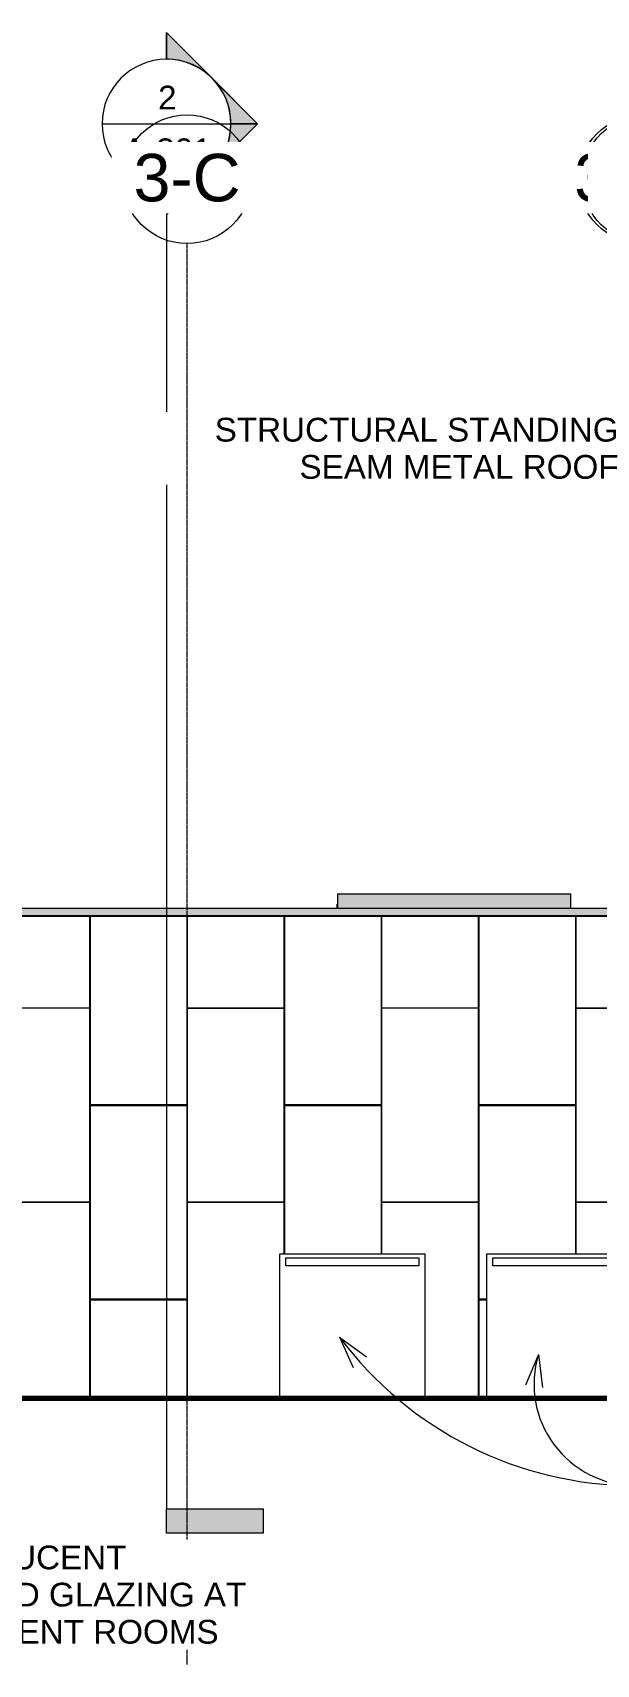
# Model space of a CAD drawing. Header units: inches. Extents: x 20478 to 36684, y -248 to 750.
# Drawn here: x 24412 to 24692, y -132 to 679 of the extents above; entities that cross this region are included whole.
import ezdxf

# ---------------------------------------------------------------- set-up
doc = ezdxf.new("R2010")
doc.units = ezdxf.units.IN
doc.header["$MEASUREMENT"] = 0
doc.linetypes.add('Grid Line 1_2_', pattern=[0.875, 0.5, -0.125, 0.125, -0.125])
for name, color, linetype, lineweight in [('A-WALL', 113, 'Continuous', 13), ('A-WALL-PATT', 111, 'Continuous', 13), ('C-TOPO', 7, 'Continuous', 9), ('E-ELEC-EQPM', 71, 'Continuous', 9), ('G-ANNO-SYMB', 111, 'Continuous', 9), ('G-ANNO-TEXT', 231, 'Continuous', 9), ('M-EQPM', 50, 'Continuous', 9), ('S-GRID', 1, 'Continuous', 9), ('S-GRID-IDEN', 1, 'Continuous', 9)]:
    doc.layers.add(name, color=color, linetype=linetype, lineweight=lineweight)
doc.styles.add('Arial', font='arial.ttf', dxfattribs={"height": 23.60479})
doc.styles.add('Arial_1', font='arial.ttf', dxfattribs={"height": 11.802395})

# ---------------------------------------------------------------- blocks, each defined once
blk = doc.blocks.new('Carrier_48TC_Standard_Efficiency_Gas_Heat_Electric_Cooling_Packaged_Rooftop_Unit_3_to_15_nominal_tons - 15 ton 48TC__16-873539-Elevation - South')
at = {"layer": 'M-EQPM'}
for points in [[(22629.83, 243.5), (22629.83, 245.58), (22629.7, 245.58), (22629.7, 243.5)], [(22745.7, 243.5), (22745.7, 250.7), (22629.83, 250.7), (22629.83, 243.5)]]:
    blk.add_hatch(color=256, dxfattribs=at).paths.add_polyline_path(points, flags=0)
for p, q in [((22629.7, 243.5), (22629.7, 245.58)), ((22629.7, 245.58), (22629.83, 245.58)), ((22629.83, 250.7), (22745.7, 250.7)), ((22629.83, 250.7), (22629.83, 243.5)), ((22745.7, 243.5), (22745.7, 250.7))]:
    blk.add_line(p, q, dxfattribs=at)
blk = doc.blocks.new('Transformer-Dry-Type-Siemens - 6x6x6-1004770-Elevation - South')
at = {"layer": 'E-ELEC-EQPM'}
for p, q in [((22704, 72), (22776, 72)), ((22704, 0), (22704, 72)), ((22704, 0), (22704, 72)), ((22704, 72), (22776, 72)), ((22707, 66), (22707, 70)), ((22707, 70), (22773, 70)), ((22773, 66), (22707, 66)), ((22773, 70), (22773, 66)), ((22776, 72), (22776, 0)), ((22776, 72), (22776, 0))]:
    blk.add_line(p, q, dxfattribs=at)
blk = doc.blocks.new('Transformer-Dry-Type-Siemens - 6x3x6-1005805-Elevation - South')
at = {"layer": 'E-ELEC-EQPM'}
for p, q in [((22601.24, 72), (22673.24, 72)), ((22601.24, 0), (22601.24, 72)), ((22601.24, 0), (22601.24, 72)), ((22601.24, 72), (22673.24, 72)), ((22604.24, 66), (22604.24, 70)), ((22604.24, 70), (22670.24, 70)), ((22670.24, 66), (22604.24, 66)), ((22670.24, 70), (22670.24, 66)), ((22673.24, 72), (22673.24, 0)), ((22673.24, 72), (22673.24, 0))]:
    blk.add_line(p, q, dxfattribs=at)
blk = doc.blocks.new('Section - 3_32_ x 3_8_-18514-Elevation - South')
at = {"layer": 'G-ANNO-SYMB'}
blk.add_hatch(color=256, dxfattribs=at).paths.add_polyline_path([(24196.84, -79.66), (24148.84, -79.66), (24148.84, -91.66), (24196.84, -91.66)], flags=0)
for p, q in [((24148.84, -91.66), (24148.84, -79.66)), ((24148.84, -79.66), (24196.84, -79.66)), ((24196.84, -79.66), (24196.84, -91.66)), ((24196.84, -91.66), (24148.84, -91.66))]:
    blk.add_line(p, q, dxfattribs=at)
blk = doc.blocks.new('Section - Section Head - Filled-1526-Elevation - South')
at = {"layer": 'G-ANNO-SYMB'}
h = blk.add_hatch(color=256, dxfattribs=at)
edge = h.paths.add_edge_path(flags=0)
edge.add_arc((24148.84, 577.16), 32.04, 47.9216, 90)
edge.add_line((24148.84, 609.2), (24148.84, 622.41))
edge.add_line((24148.84, 622.41), (24170.31, 600.94))
h = blk.add_hatch(color=256, dxfattribs=at)
edge = h.paths.add_edge_path(flags=0)
edge.add_line((24171.46, 599.78), (24194.09, 577.16))
edge.add_line((24194.09, 577.16), (24180.84, 577.16))
edge.add_arc((24148.84, 577.16), 32, 0, 45)
h = blk.add_hatch(color=256, dxfattribs=at)
edge = h.paths.add_edge_path(flags=0)
edge.add_arc((24148.84, 577.16), 32, 315, 360)
edge.add_line((24180.84, 577.16), (24194.09, 577.16))
edge.add_line((24194.09, 577.16), (24171.46, 554.53))
h = blk.add_hatch(color=256, dxfattribs=at)
edge = h.paths.add_edge_path(flags=0)
edge.add_line((24170.31, 553.37), (24148.84, 531.9))
edge.add_line((24148.84, 531.9), (24148.84, 545.12))
edge.add_arc((24148.84, 577.16), 32.04, 270, 312.0784)
for p, q in [((24194.09, 577.16), (24148.84, 622.41)), ((24148.84, 609.16), (24148.84, 622.41)), ((24170.31, 600.94), (24148.84, 622.41)), ((24148.84, 622.41), (24148.84, 609.2)), ((24194.09, 577.16), (24171.46, 599.78)), ((24194.09, 577.16), (24148.84, 531.9)), ((24171.46, 554.53), (24194.09, 577.16)), ((24180.84, 577.16), (24194.09, 577.16)), ((24194.09, 577.16), (24180.84, 577.16)), ((24148.84, 531.9), (24170.31, 553.37)), ((24148.84, 545.16), (24148.84, 531.9)), ((24148.84, 545.12), (24148.84, 531.9))]:
    blk.add_line(p, q, dxfattribs=at)
for radius, start, end in [(32, 90, 270), (32.04, 47.9216, 90), (32, 270, 90), (32, 0, 45), (32, 315, 360), (32.04, 270, 312.0784)]:
    blk.add_arc((24148.84, 577.16), radius, start, end, dxfattribs=at)
blk = doc.blocks.new('Grid - Grid Head - Circle-14747-Elevation - South')
at = {"layer": 'S-GRID-IDEN'}
blk.add_circle((23085.89, 605.76), 32, dxfattribs=at)

msp = doc.modelspace()

# ---------------------------------------------------------------- hatches: boundary and pattern name
at = {"layer": 'A-WALL', "lineweight": 5}
for points in [[(24728.9103, 240), (24745.3103, 240), (24745.3103, 243.5), (23991.6853, 243.5), (23991.6853, 240), (24720.27072, 240)], [(24745.3103, 239.5), (24745.8103, 239.5), (24745.3103, 240), (23991.6853, 240), (23991.6853, 239.5), (24737.54988, 239.5)]]:
    msp.add_hatch(color=256, dxfattribs=at).paths.add_polyline_path(points, flags=0)
at = {"layer": 'A-WALL-PATT', "lineweight": 9}
h = msp.add_hatch(dxfattribs=at)
h.set_pattern_fill('FP_9', color=256, style=0, pattern_type=2)
h.set_pattern_definition([(0, (24102.44, 1), (-193, 193), [48, -145]), (90, (24102.44, 1), (-193, 1e-14), [96.25, -96.75]), (180, (24150.44, 97.25), (-193, 193), [48, -145]), (90, (24150.44, 1), (-193, 1e-14), [96.25, -96.75]), (180, (24150.44, 97.5), (-193, 193), [48, -145]), (90, (24150.44, 97.5), (-193, 1e-14), [96.25, -96.75]), (0, (24102.44, 193.75), (-193, 193), [48, -145]), (90, (24102.44, 97.5), (-193, 1e-14), [96.25, -96.75]), (0, (24150.69, 49), (-193, 193), [48, -145]), (90, (24150.69, 0.75), (-193, 1e-14), [48.25, -144.75]), (90, (24198.69, 0.75), (-193, 1e-14), [48.25, -144.75]), (0, (24150.69, 145.5), (-193, 193), [48, -145]), (90, (24150.69, 49.25), (-193, 1e-14), [96.25, -96.75]), (180, (24198.69, 49.25), (-193, 193), [48, -145]), (90, (24198.69, 49.25), (-193, 1e-14), [96.25, -96.75]), (90, (24150.69, 145.75), (-193, 1e-14), [48, -145]), (180, (24198.69, 145.75), (-193, 193), [48, -145]), (90, (24198.69, 145.75), (-193, 1e-14), [48, -145]), (0, (24198.94, 1), (-193, 193), [48, -145]), (90, (24198.94, 1), (-193, 1e-14), [96.25, -96.75]), (180, (24246.94, 97.25), (-193, 193), [48, -145]), (90, (24246.94, 1), (-193, 1e-14), [96.25, -96.75]), (180, (24246.94, 97.5), (-193, 193), [48, -145]), (90, (24246.94, 97.5), (-193, 1e-14), [96.25, -96.75]), (180, (24246.94, 193.75), (-193, 193), [48, -145]), (90, (24198.94, 97.5), (-193, 1e-14), [96.25, -96.75]), (0, (24247.19, 49), (-193, 193), [48, -145]), (90, (24247.19, 0.75), (-193, 1e-14), [48.25, -144.75]), (90, (24295.19, 0.75), (-193, 1e-14), [48.25, -144.75]), (0, (24247.19, 145.5), (-193, 193), [48, -145]), (90, (24247.19, 49.25), (-193, 1e-14), [96.25, -96.75]), (180, (24295.19, 49.25), (-193, 193), [48, -145]), (90, (24295.19, 49.25), (-193, 1e-14), [96.25, -96.75]), (90, (24247.19, 145.75), (-193, 1e-14), [48, -145]), (180, (24295.19, 145.75), (-193, 193), [48, -145]), (90, (24295.19, 145.75), (-193, 1e-14), [48, -145])])
h.paths.add_polyline_path([(24606.40659, 0), (24637.16636, 0), (24637.16636, 72), (24709.16636, 72), (24709.16636, 0), (24744.3103, 0), (24744.3103, 152.35156), (24738.0603, 152.35156), (24738.0603, 143.48246), (24732.5603, 143.48246), (24732.5603, 152.35156), (24711.3103, 152.35156), (24711.3103, 156.47786), (24744.3103, 156.47786), (24744.3103, 239.45581), (23991.6853, 239.45581), (23991.6853, 145.5), (24247.1853, 145.5), (24247.1853, 0), (24357.4353, 0), (24357.4353, 145.5), (24391.6853, 145.5), (24391.6853, 0), (24534.40659, 0), (24534.40659, 72), (24606.40659, 72), (24606.40659, 56.90178)], flags=0)

# ---------------------------------------------------------------- linework, layer by layer
at = {"layer": 'A-WALL'}
for p, q in [((24745.3103, 243.5), (23990.0603, 243.5)), ((23991.6853, 240), (24745.3103, 240)), ((24745.8103, 239.5), (23991.6853, 239.5)), ((24745.7661, 239.45581), (23991.6853, 239.45581))]:
    msp.add_line(p, q, dxfattribs=at)
at = {"layer": 'C-TOPO', "lineweight": 70}
msp.add_line((25175.8255, 0), (23873.59155, 0), dxfattribs=at)
at = {"layer": 'C-TOPO'}
msp.add_line((23873.59155, 0), (25175.82388, 0), dxfattribs=at)
at = {"layer": 'G-ANNO-SYMB'}
for p, q in [((24446.11187, 633.30847), (24510.11187, 633.30847)), ((24478.11187, 601.30847), (24478.11187, -54.81697))]:
    msp.add_line(p, q, dxfattribs=at)
at = {"layer": 'G-ANNO-TEXT', "color": 145}
for p, q in [((24564.04225, 30.53163), (24577.47918, 20.8451)), ((24564.04225, 30.53163), (24570.8357, 15.42439)), ((24662.80236, 21.95367), (24656.3748, 6.68715)), ((24662.80236, 21.95367), (24664.86919, 5.5187))]:
    msp.add_line(p, q, dxfattribs=at)
for centre, radius, start in [((24711.08919, 140.18885), 183.43257, 216.712973), ((24711.08919, 7.2362), 50.47992, 163.04916657)]:
    msp.add_arc(centre, radius, start, 270, dxfattribs=at)

# ---------------------------------------------------------------- block references
at = {"layer": 'E-ELEC-EQPM'}
for name in ['Transformer-Dry-Type-Siemens - 6x3x6-1005805-Elevation - South', 'Transformer-Dry-Type-Siemens - 6x6x6-1004770-Elevation - South']:
    msp.add_blockref(name, (1933.17007, 0), dxfattribs=at)
at = {"layer": 'G-ANNO-SYMB'}
for name, p in [('Section - Section Head - Filled-1526-Elevation - South', (329.27656, 56.1514)), ('Section - 3_32_ x 3_8_-18514-Elevation - South', (329.27656, 24.84384))]:
    msp.add_blockref(name, p, dxfattribs=at)
at = {"layer": 'M-EQPM'}
msp.add_blockref('Carrier_48TC_Standard_Efficiency_Gas_Heat_Electric_Cooling_Packaged_Rooftop_Unit_3_to_15_nominal_tons - 15 ton 48TC__16-873539-Elevation - South', (1933.17007, 0), dxfattribs=at)
at = {"layer": 'S-GRID-IDEN'}
msp.add_blockref('Grid - Grid Head - Circle-14747-Elevation - South', (1402.42007, 0), dxfattribs=at)

# ---------------------------------------------------------------- texts
at = {"layer": 'G-ANNO-SYMB', "attachment_point": 2, "line_spacing_factor": 0.938532, "style": 'Arial_1'}
for s, insert, char_height, width in [('2', (24478.52169, 652.20064), 11.8024, 10.944), ('A-301', (24478.52169, 626.01898), 11.802395, 52.416)]:
    msp.add_mtext(s, dxfattribs=dict(at, insert=insert, char_height=char_height, width=width))
at = {"layer": 'S-GRID-IDEN', "insert": (24740.55415, 618.34727), "char_height": 23.60479, "width": 102.528, "attachment_point": 2, "line_spacing_factor": 0.938532, "style": 'Arial', "bg_fill": 3, "box_fill_scale": 1.25, "bg_fill_color": 0, "bg_fill_transparency": 0}
msp.add_mtext('3-E.G', dxfattribs=at)

# ---------------------------------------------------------------- next in the draw order: texts
at = {"layer": 'G-ANNO-TEXT', "color": 145, "insert": (24702.62105, 487.22294), "char_height": 11.8023952, "width": 238.32, "attachment_point": 3, "line_spacing_factor": 0.938532, "style": 'Arial_1', "bg_fill": 3, "box_fill_scale": 1.25, "bg_fill_color": 0, "bg_fill_transparency": 0}
msp.add_mtext('STRUCTURAL STANDING\\PSEAM METAL ROOF', dxfattribs=at)
at = {"layer": 'S-GRID-IDEN', "char_height": 23.60479, "attachment_point": 2, "line_spacing_factor": 0.938532, "style": 'Arial', "bg_fill": 3, "box_fill_scale": 1.25, "bg_fill_color": 0, "bg_fill_transparency": 0}
for s, insert, width in [('3-C', (24488.30415, 618.34727), 63.072), ('1-13', (24724.55415, 618.34727), 78.624)]:
    msp.add_mtext(s, dxfattribs=dict(at, insert=insert, width=width))

# ---------------------------------------------------------------- next in the draw order: linework, layer by layer
at = {"layer": 'S-GRID', "linetype": 'Grid Line 1_2_'}
msp.add_line((24488.3103, -132), (24488.3103, 573.76478), dxfattribs=at)

# ---------------------------------------------------------------- next in the draw order: block references
at = {"layer": 'S-GRID-IDEN'}
msp.add_blockref('Grid - Grid Head - Circle-14747-Elevation - South', (1628.67007, 0), dxfattribs=at)

# ---------------------------------------------------------------- next in the draw order: texts
at = {"layer": 'G-ANNO-TEXT', "color": 145, "insert": (24336.38314, -72.98455), "char_height": 11.8023952, "width": 215.712, "attachment_point": 1, "line_spacing_factor": 0.938532, "style": 'Arial_1', "bg_fill": 3, "box_fill_scale": 1.25, "bg_fill_color": 0, "bg_fill_transparency": 0}
msp.add_mtext('TRANSLUCENT\\PFROSTED GLAZING AT\\PTREATMENT ROOMS', dxfattribs=at)
at = {"layer": 'S-GRID-IDEN', "insert": (24714.55415, 618.34727), "char_height": 23.60479, "width": 120.096, "attachment_point": 2, "line_spacing_factor": 0.938532, "style": 'Arial', "bg_fill": 3, "box_fill_scale": 1.25, "bg_fill_color": 0, "bg_fill_transparency": 0}
msp.add_mtext('1-13.G', dxfattribs=at)

# ---------------------------------------------------------------- next in the draw order: block references
at = {"layer": 'S-GRID-IDEN'}
msp.add_blockref('Grid - Grid Head - Circle-14747-Elevation - South', (1630.67007, 0), dxfattribs=at)

# ---------------------------------------------------------------- next in the draw order: texts
at = {"layer": 'S-GRID-IDEN', "insert": (24716.55415, 618.34727), "char_height": 23.60479, "width": 63.072, "attachment_point": 2, "line_spacing_factor": 0.938532, "style": 'Arial', "bg_fill": 3, "box_fill_scale": 1.25, "bg_fill_color": 0, "bg_fill_transparency": 0}
msp.add_mtext('3-D', dxfattribs=at)

# ---------------------------------------------------------------- next in the draw order: texts
at = {"layer": 'S-GRID-IDEN', "insert": (24724.55415, 618.34727), "char_height": 23.60479, "width": 104.544, "attachment_point": 2, "line_spacing_factor": 0.938532, "style": 'Arial', "bg_fill": 3, "box_fill_scale": 1.25, "bg_fill_color": 0, "bg_fill_transparency": 0}
msp.add_mtext('3-D.G', dxfattribs=at)

# ---------------------------------------------------------------- next in the draw order: texts
at = {"layer": 'S-GRID-IDEN', "insert": (24732.55415, 618.34727), "char_height": 23.60479, "width": 78.624, "attachment_point": 2, "line_spacing_factor": 0.938532, "style": 'Arial', "bg_fill": 3, "box_fill_scale": 1.25, "bg_fill_color": 0, "bg_fill_transparency": 0}
msp.add_mtext('2-13', dxfattribs=at)

doc.saveas('drawing.dxf')
